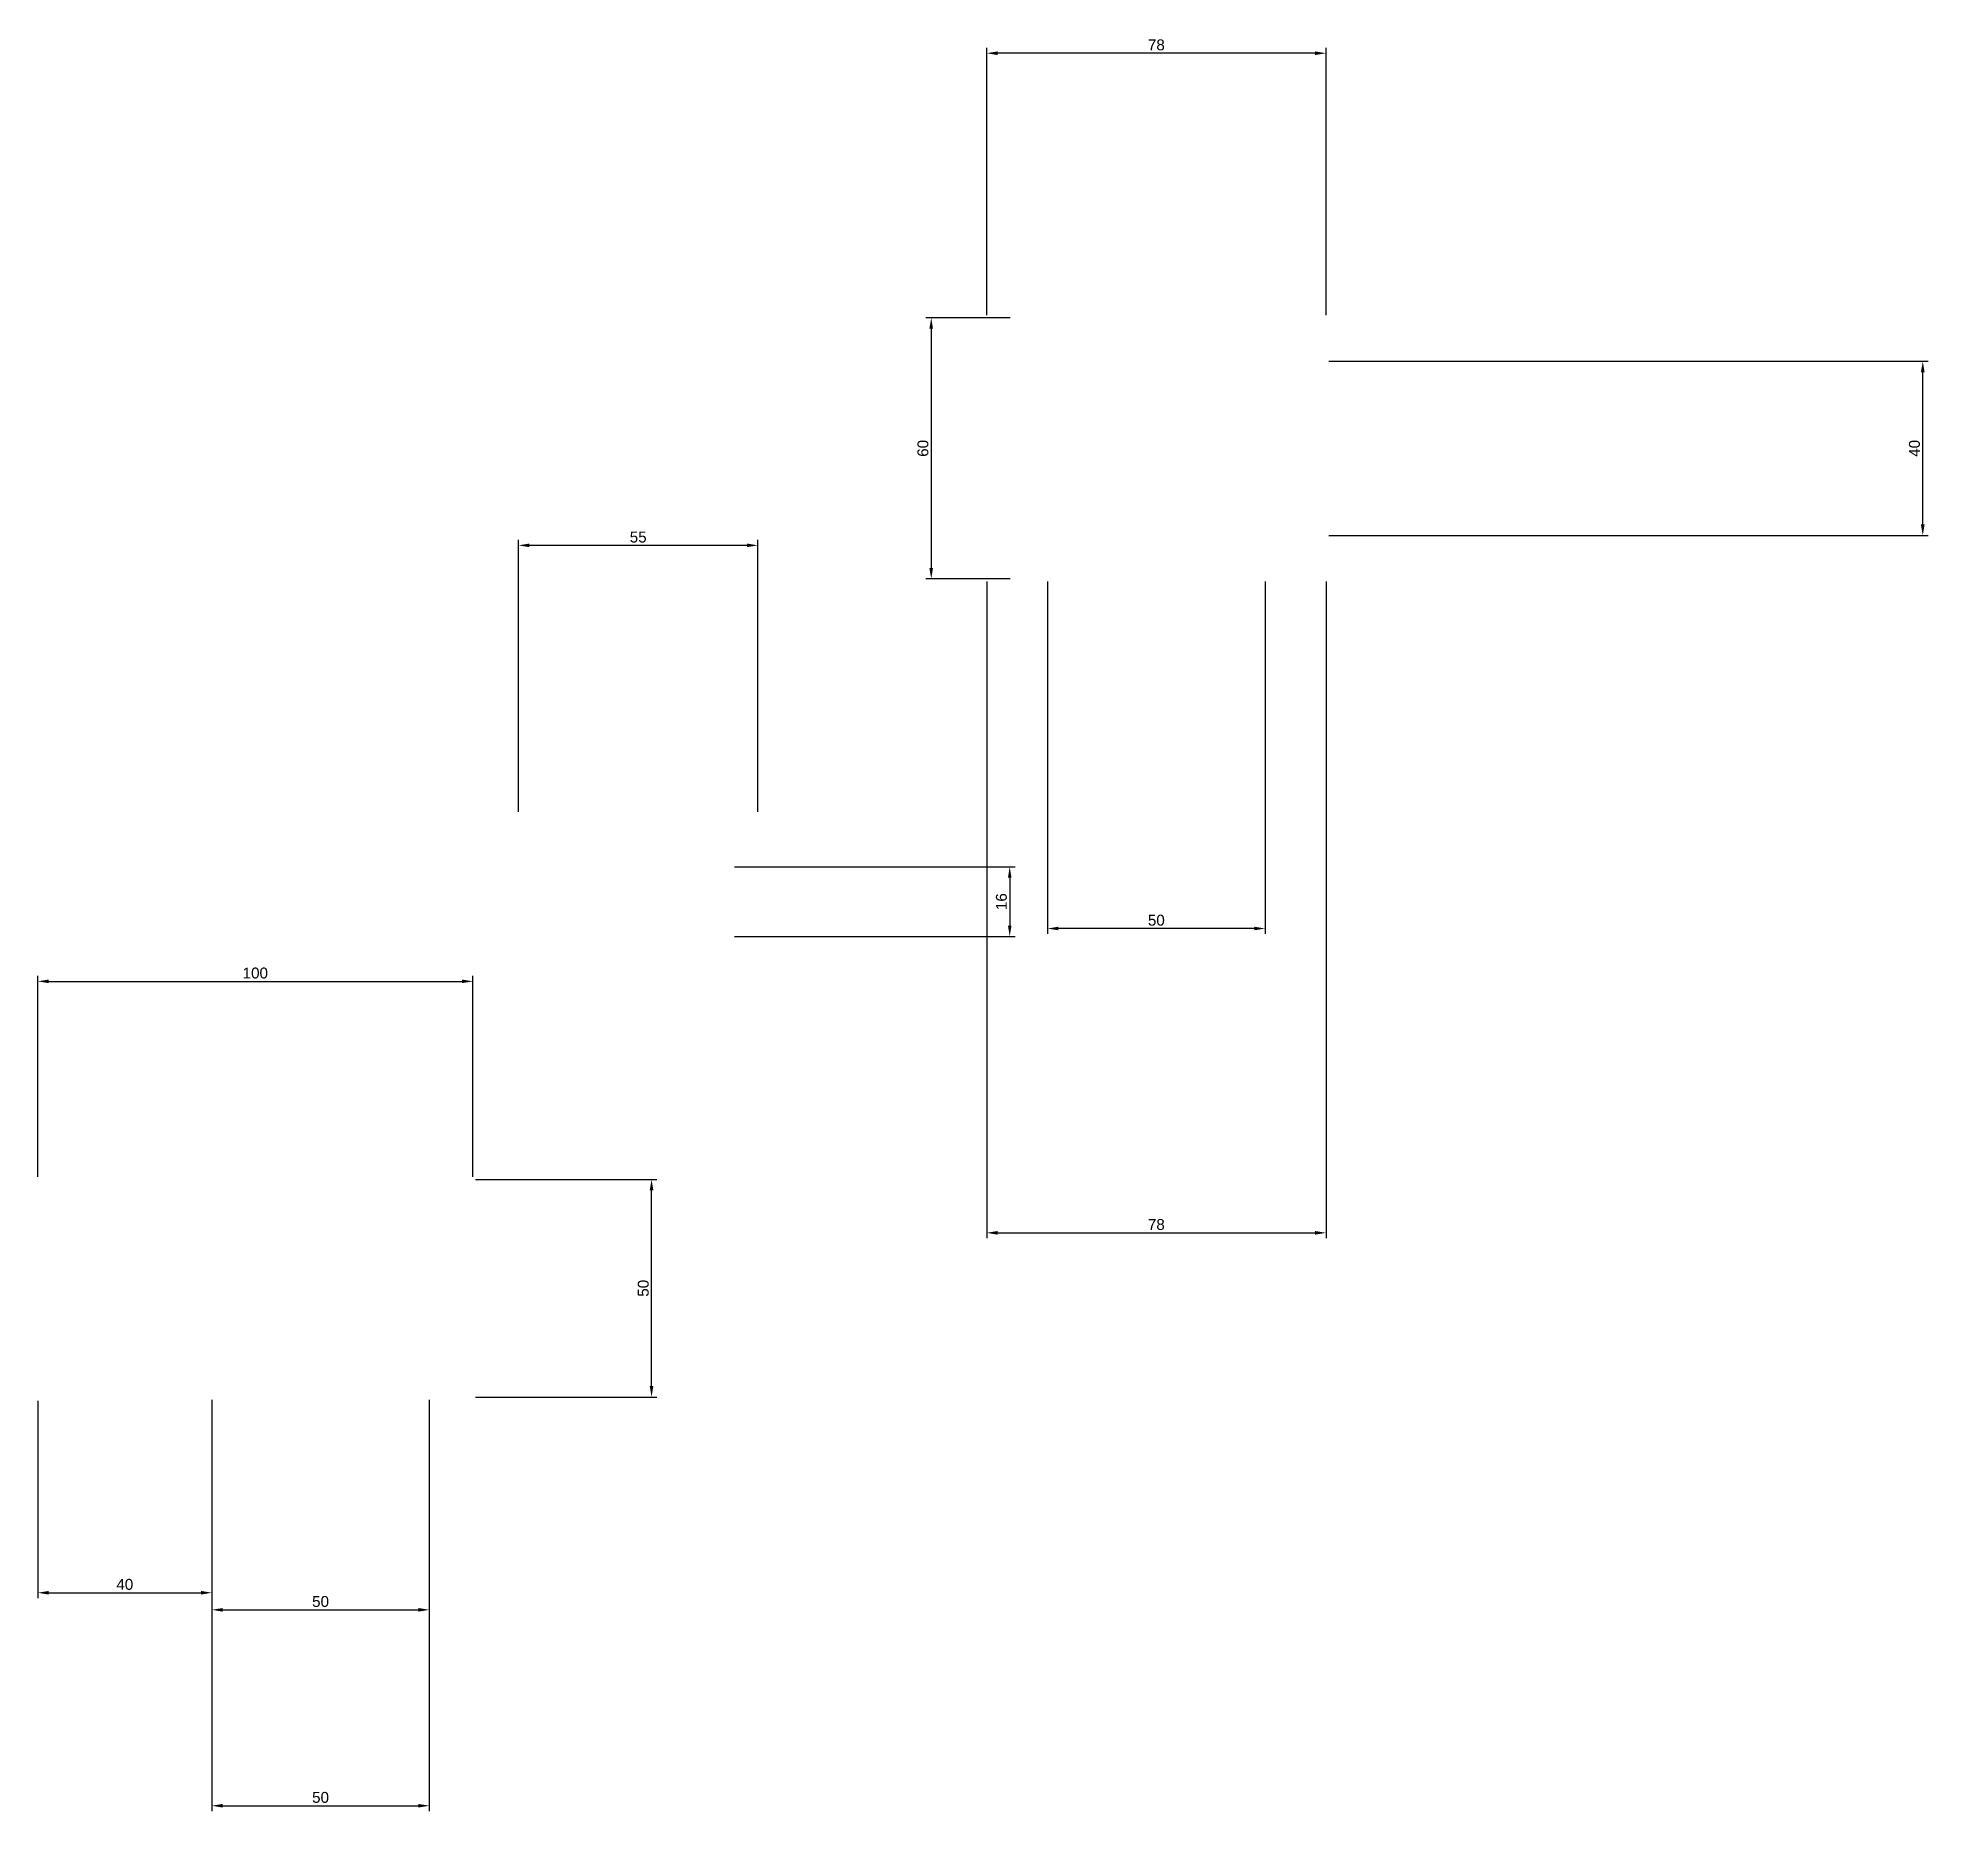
# Model space of a CAD drawing. Header units: millimetres. Extents: x 248 to 683, y 159 to 567.
import ezdxf

# ---------------------------------------------------------------- set-up
doc = ezdxf.new("R2010")
doc.units = ezdxf.units.MM
doc.styles.get("Standard").update_dxf_attribs({"font": 'arial.ttf'})
doc.dimstyles.new('ISO-25', dxfattribs={"dimtxt": 2.5, "dimasz": 2.5, "dimexe": 1.25, "dimexo": 0.625, "dimtad": 1, "dimtxsty": 'Standard', "dimcen": 2.5, "dimadec": 0, "dimazin": 0, "dimtfac": 1, "dimtmove": 0, "dimatfit": 3, "dimfxl": 1, "dimarcsym": 0})

# ---------------------------------------------------------------- blocks, each defined once
blk = doc.blocks.new('*D3')
at = {"color": 0, "lineweight": -2, "transparency": 16777216}
for p, q in [((248.22, 253.38), (248.22, 208.05)), ((288.22, 253.67), (288.22, 208.05)), ((250.72, 209.3), (285.72, 209.3))]:
    blk.add_line(p, q, dxfattribs=at)
at = {"color": 0, "transparency": 16777216}
for points in [[(250.72, 209.72), (250.72, 208.89), (248.22, 209.3)], [(285.72, 209.72), (285.72, 208.89), (288.22, 209.3)]]:
    blk.add_solid(points, dxfattribs=at)
at = {"layer": 'Defpoints', "color": 0, "transparency": 16777216}
for p in [(248.22, 254), (288.22, 254.29, -10), (288.22, 209.3)]:
    blk.add_point(p, dxfattribs=at)
at = {"color": 0, "transparency": 16777216, "insert": (268.22, 211.21), "char_height": 2.5, "attachment_point": 5}
blk.add_mtext('40', dxfattribs=at)
blk = doc.blocks.new('*D4')
at = {"color": 0, "lineweight": -2, "transparency": 16777216}
for p, q in [((348.85, 304.29), (390.56, 304.29)), ((389.31, 256.79), (389.31, 301.79)), ((348.85, 254.29), (390.56, 254.29))]:
    blk.add_line(p, q, dxfattribs=at)
at = {"color": 0, "transparency": 16777216}
for points in [[(388.89, 301.79), (389.73, 301.79), (389.31, 304.29)], [(388.89, 256.79), (389.73, 256.79), (389.31, 254.29)]]:
    blk.add_solid(points, dxfattribs=at)
at = {"layer": 'Defpoints', "color": 0, "transparency": 16777216}
for p in [(348.22, 304.29, -20), (389.31, 304.29), (348.22, 254.29, -20)]:
    blk.add_point(p, dxfattribs=at)
at = {"color": 0, "transparency": 16777216, "insert": (387.41, 279.29), "char_height": 2.5, "attachment_point": 5, "rotation": 90}
blk.add_mtext('50', dxfattribs=at)
blk = doc.blocks.new('*D5')
at = {"color": 0, "lineweight": -2, "transparency": 16777216}
for p, q in [((248.22, 304.92), (248.22, 351.08)), ((250.72, 349.83), (345.72, 349.83)), ((348.22, 304.92), (348.22, 351.08))]:
    blk.add_line(p, q, dxfattribs=at)
at = {"color": 0, "transparency": 16777216}
for points in [[(250.72, 350.25), (250.72, 349.42), (248.22, 349.83)], [(345.72, 350.25), (345.72, 349.42), (348.22, 349.83)]]:
    blk.add_solid(points, dxfattribs=at)
at = {"layer": 'Defpoints', "color": 0, "transparency": 16777216}
for p in [(348.22, 349.83), (248.22, 304.29), (348.22, 304.29)]:
    blk.add_point(p, dxfattribs=at)
at = {"color": 0, "transparency": 16777216, "insert": (298.22, 351.73), "char_height": 2.5, "attachment_point": 5}
blk.add_mtext('100', dxfattribs=at)
blk = doc.blocks.new('*D6')
at = {"color": 0, "lineweight": -2, "transparency": 16777216}
for p, q in [((288.22, 253.67), (288.22, 159.1)), ((338.22, 253.67), (338.22, 159.1)), ((290.72, 160.35), (335.72, 160.35))]:
    blk.add_line(p, q, dxfattribs=at)
at = {"color": 0, "transparency": 16777216}
for points in [[(290.72, 160.76), (290.72, 159.93), (288.22, 160.35)], [(335.72, 160.76), (335.72, 159.93), (338.22, 160.35)]]:
    blk.add_solid(points, dxfattribs=at)
at = {"layer": 'Defpoints', "color": 0, "transparency": 16777216}
for p in [(288.22, 254.29, -10), (338.22, 254.29, -10), (338.22, 160.35)]:
    blk.add_point(p, dxfattribs=at)
at = {"color": 0, "transparency": 16777216, "insert": (313.22, 162.25), "char_height": 2.5, "attachment_point": 5}
blk.add_mtext('50', dxfattribs=at)
blk = doc.blocks.new('*D7')
at = {"color": 0, "lineweight": -2, "transparency": 16777216}
for p, q in [((358.74, 388.77), (358.74, 451.29)), ((411.24, 450.04), (361.24, 450.04)), ((413.74, 388.77), (413.74, 451.29))]:
    blk.add_line(p, q, dxfattribs=at)
at = {"color": 0, "transparency": 16777216}
for points in [[(361.24, 450.46), (361.24, 449.62), (358.74, 450.04)], [(411.24, 450.46), (411.24, 449.62), (413.74, 450.04)]]:
    blk.add_solid(points, dxfattribs=at)
at = {"layer": 'Defpoints', "color": 0, "transparency": 16777216}
for p in [(358.74, 450.04), (358.74, 388.15), (413.74, 388.15)]:
    blk.add_point(p, dxfattribs=at)
at = {"color": 0, "transparency": 16777216, "insert": (386.24, 451.93), "char_height": 2.5, "attachment_point": 5}
blk.add_mtext('55', dxfattribs=at)
blk = doc.blocks.new('*D8')
at = {"color": 0, "lineweight": -2, "transparency": 16777216}
for p, q in [((466.35, 441.71), (466.35, 290.78)), ((544.35, 441.71), (544.35, 290.78)), ((468.85, 292.03), (541.85, 292.03))]:
    blk.add_line(p, q, dxfattribs=at)
at = {"color": 0, "transparency": 16777216}
for points in [[(468.85, 292.44), (468.85, 291.61), (466.35, 292.03)], [(541.85, 292.44), (541.85, 291.61), (544.35, 292.03)]]:
    blk.add_solid(points, dxfattribs=at)
at = {"layer": 'Defpoints', "color": 0, "transparency": 16777216}
for p in [(466.35, 442.34, -56), (544.35, 442.34, -56), (544.35, 292.03)]:
    blk.add_point(p, dxfattribs=at)
at = {"color": 0, "transparency": 16777216, "insert": (505.35, 293.93), "char_height": 2.5, "attachment_point": 5}
blk.add_mtext('78', dxfattribs=at)
blk = doc.blocks.new('*D9')
at = {"color": 0, "lineweight": -2, "transparency": 16777216}
for p, q in [((466.35, 502.96), (466.35, 564.41)), ((541.85, 563.16), (468.85, 563.16)), ((544.35, 502.96), (544.35, 564.41))]:
    blk.add_line(p, q, dxfattribs=at)
at = {"color": 0, "transparency": 16777216}
for points in [[(468.85, 563.57), (468.85, 562.74), (466.35, 563.16)], [(541.85, 563.57), (541.85, 562.74), (544.35, 563.16)]]:
    blk.add_solid(points, dxfattribs=at)
at = {"layer": 'Defpoints', "color": 0, "transparency": 16777216}
for p in [(466.35, 563.16), (466.35, 502.34, -56), (544.35, 502.34, -56)]:
    blk.add_point(p, dxfattribs=at)
at = {"color": 0, "transparency": 16777216, "insert": (505.35, 565.06), "char_height": 2.5, "attachment_point": 5}
blk.add_mtext('78', dxfattribs=at)
blk = doc.blocks.new('*D10')
at = {"color": 0, "lineweight": -2, "transparency": 16777216}
for p, q in [((544.98, 492.34), (682.78, 492.34)), ((681.53, 454.84), (681.53, 489.84)), ((544.98, 452.34), (682.78, 452.34))]:
    blk.add_line(p, q, dxfattribs=at)
at = {"color": 0, "transparency": 16777216}
for points in [[(681.11, 489.84), (681.95, 489.84), (681.53, 492.34)], [(681.11, 454.84), (681.95, 454.84), (681.53, 452.34)]]:
    blk.add_solid(points, dxfattribs=at)
at = {"layer": 'Defpoints', "color": 0, "transparency": 16777216}
for p in [(544.35, 492.34, -47), (681.53, 492.34), (544.35, 452.34, -47)]:
    blk.add_point(p, dxfattribs=at)
at = {"color": 0, "transparency": 16777216, "insert": (679.63, 472.34), "char_height": 2.5, "attachment_point": 5, "rotation": 90}
blk.add_mtext('40', dxfattribs=at)
blk = doc.blocks.new('*D11')
at = {"color": 0, "lineweight": -2, "transparency": 16777216}
for p, q in [((471.73, 502.34), (452.35, 502.34)), ((453.6, 499.84), (453.6, 444.84)), ((471.73, 442.34), (452.35, 442.34))]:
    blk.add_line(p, q, dxfattribs=at)
at = {"color": 0, "transparency": 16777216}
for points in [[(453.18, 499.84), (454.01, 499.84), (453.6, 502.34)], [(453.18, 444.84), (454.01, 444.84), (453.6, 442.34)]]:
    blk.add_solid(points, dxfattribs=at)
at = {"layer": 'Defpoints', "color": 0, "transparency": 16777216}
for p in [(472.35, 502.34), (453.6, 442.34), (472.35, 442.34)]:
    blk.add_point(p, dxfattribs=at)
at = {"color": 0, "transparency": 16777216, "insert": (451.7, 472.34), "char_height": 2.5, "attachment_point": 5, "rotation": 90}
blk.add_mtext('60', dxfattribs=at)
blk = doc.blocks.new('*D12')
at = {"color": 0, "lineweight": -2, "transparency": 16777216}
for p, q in [((480.35, 441.71), (480.35, 360.72)), ((530.35, 441.71), (530.35, 360.72)), ((527.85, 361.97), (482.85, 361.97))]:
    blk.add_line(p, q, dxfattribs=at)
at = {"color": 0, "transparency": 16777216}
for points in [[(482.85, 362.39), (482.85, 361.56), (480.35, 361.97)], [(527.85, 362.39), (527.85, 361.56), (530.35, 361.97)]]:
    blk.add_solid(points, dxfattribs=at)
at = {"layer": 'Defpoints', "color": 0, "transparency": 16777216}
for p in [(480.35, 442.34), (530.35, 442.34), (480.35, 361.97)]:
    blk.add_point(p, dxfattribs=at)
at = {"color": 0, "transparency": 16777216, "insert": (505.35, 363.87), "char_height": 2.5, "attachment_point": 5}
blk.add_mtext('50', dxfattribs=at)
blk = doc.blocks.new('*D13')
at = {"color": 0, "lineweight": -2, "transparency": 16777216}
for p, q in [((408.37, 376.15), (472.89, 376.15)), ((471.64, 373.65), (471.64, 362.65)), ((408.37, 360.15), (472.89, 360.15))]:
    blk.add_line(p, q, dxfattribs=at)
at = {"color": 0, "transparency": 16777216}
for points in [[(471.23, 373.65), (472.06, 373.65), (471.64, 376.15)], [(471.23, 362.65), (472.06, 362.65), (471.64, 360.15)]]:
    blk.add_solid(points, dxfattribs=at)
at = {"layer": 'Defpoints', "color": 0, "transparency": 16777216}
for p in [(407.74, 376.15, -50), (407.74, 360.15, -50), (471.64, 360.15)]:
    blk.add_point(p, dxfattribs=at)
at = {"color": 0, "transparency": 16777216, "insert": (469.74, 368.15), "char_height": 2.5, "attachment_point": 5, "rotation": 90}
blk.add_mtext('16', dxfattribs=at)
blk = doc.blocks.new('*D14')
at = {"color": 0, "lineweight": -2, "transparency": 16777216}
for p, q in [((288.22, 253.67), (288.22, 204.13)), ((338.22, 253.67), (338.22, 204.13)), ((290.72, 205.38), (335.72, 205.38))]:
    blk.add_line(p, q, dxfattribs=at)
at = {"color": 0, "transparency": 16777216}
for points in [[(290.72, 205.79), (290.72, 204.96), (288.22, 205.38)], [(335.72, 205.79), (335.72, 204.96), (338.22, 205.38)]]:
    blk.add_solid(points, dxfattribs=at)
at = {"layer": 'Defpoints', "color": 0, "transparency": 16777216}
for p in [(288.22, 254.29, -10), (338.22, 254.29, -10), (338.22, 205.38)]:
    blk.add_point(p, dxfattribs=at)
at = {"color": 0, "transparency": 16777216, "insert": (313.22, 207.28), "char_height": 2.5, "attachment_point": 5}
blk.add_mtext('50', dxfattribs=at)

msp = doc.modelspace()

# ---------------------------------------------------------------- dimensions: what is measured, and where the dimension line sits
for base, p1, p2, picture, middle in [((466.355, 563.158), (544.355, 502.336, -56), (466.355, 502.336, -56), '*D9', (505.355, 565.059)), ((358.741, 450.039), (413.741, 388.148), (358.741, 388.148), '*D7', (386.241, 451.935)), ((544.355, 292.027), (466.355, 442.336, -56), (544.355, 442.336, -56), '*D8', (505.355, 293.929)), ((480.355, 361.973), (530.355, 442.336), (480.355, 442.336), '*D12', (505.355, 363.875)), ((348.221, 349.832), (248.221, 304.293), (348.221, 304.293), '*D5', (298.221, 351.734)), ((288.221, 209.304), (248.221, 254.002), (288.221, 254.293, -10), '*D3', (268.221, 211.206)), ((338.221, 160.346), (288.221, 254.293, -10), (338.221, 254.293, -10), '*D6', (313.221, 162.247)), ((338.221, 205.377), (288.221, 254.293, -10), (338.221, 254.293, -10), '*D14', (313.221, 207.278))]:
    dim = msp.add_linear_dim(base=base, p1=p1, p2=p2, dimstyle='ISO-25')
    dim.commit()
    dim.dimension.update_dxf_attribs({"geometry": picture, "text_midpoint": middle})
for base, p1, p2, picture, middle in [((453.598, 442.336), (472.355, 502.336), (472.355, 442.336), '*D11', (451.697, 472.336)), ((681.529, 492.336), (544.355, 452.336, -47), (544.355, 492.336, -47), '*D10', (679.628, 472.336)), ((471.643, 360.148), (407.741, 376.148, -50), (407.741, 360.148, -50), '*D13', (469.741, 368.148)), ((389.311, 304.293), (348.221, 254.293, -20), (348.221, 304.293, -20), '*D4', (387.41, 279.293))]:
    dim = msp.add_linear_dim(base=base, p1=p1, p2=p2, angle=90, dimstyle='ISO-25')
    dim.commit()
    dim.dimension.update_dxf_attribs({"geometry": picture, "text_midpoint": middle})

doc.saveas('drawing.dxf')
